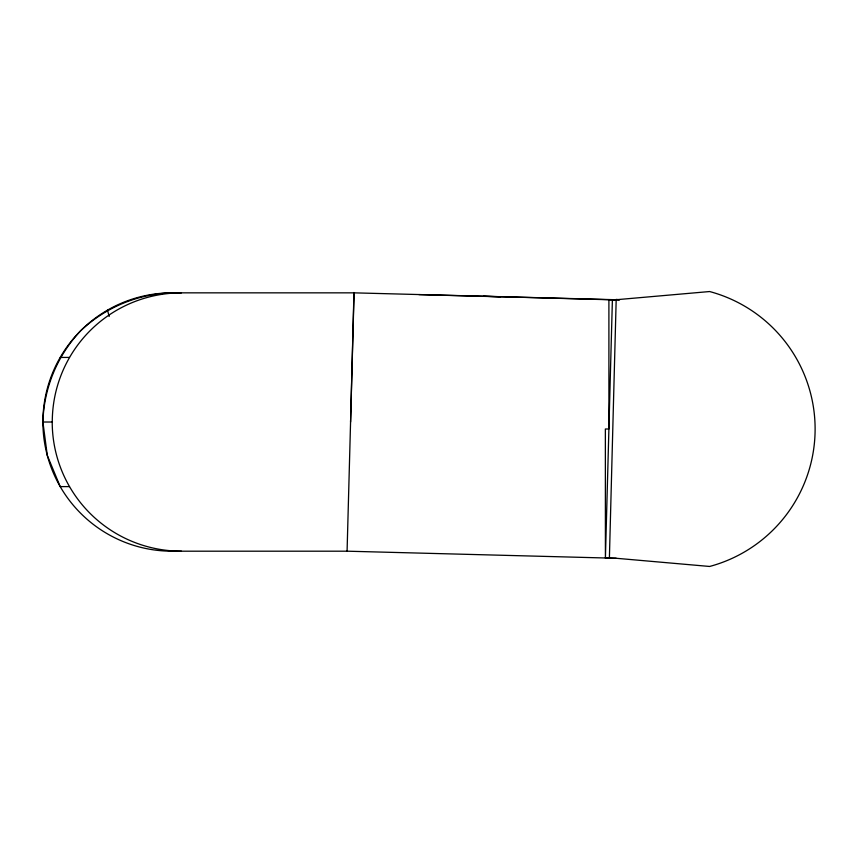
<?xml version="1.0" encoding="UTF-8"?>
<svg xmlns="http://www.w3.org/2000/svg" width="858" height="858" viewBox="0 0 858 858"><rect width="100%" height="100%" fill="white"/><g stroke="black" fill="none" stroke-linecap="round" stroke-linejoin="round"><path stroke-width="1.29" d="M350.579 422.018L353.968 292.492L354.418 292.857M609.395 558.086L616.183 299.732L709.63 291.538A142.31 142.31 0 0 1 709.63 566.462L616.183 558.268L347.179 551.19L172.072 551.19A129.172 129.172 0 0 1 42.9 422.018C43.887 387.934 57.336 355.469 80.738 330.673C105.534 307.271 137.999 293.833 172.072 292.846L353.968 292.846L619.583 299.828L616.183 299.388M347.082 551.19L354.064 292.943M418.908 294.605L500.622 296.804M612.398 299.635L605.405 558.268L605.362 429L608.901 429L608.901 299.732L616.183 299.732L612.387 299.828M616.183 558.268L606.638 558.118M60.21 357.432L69.477 357.432M69.498 486.604L60.21 486.604L47.297 455.448L42.9 422.018L52.22 422.018A129.172 129.172 0 0 0 181.446 551.19M483.408 296.246L610.381 299.774M107.486 310.146L109.18 316.463M42.9 422.018A129.172 129.172 0 0 1 172.072 292.846M52.274 422.018A129.172 129.172 0 0 1 181.446 292.846"/></g></svg>
